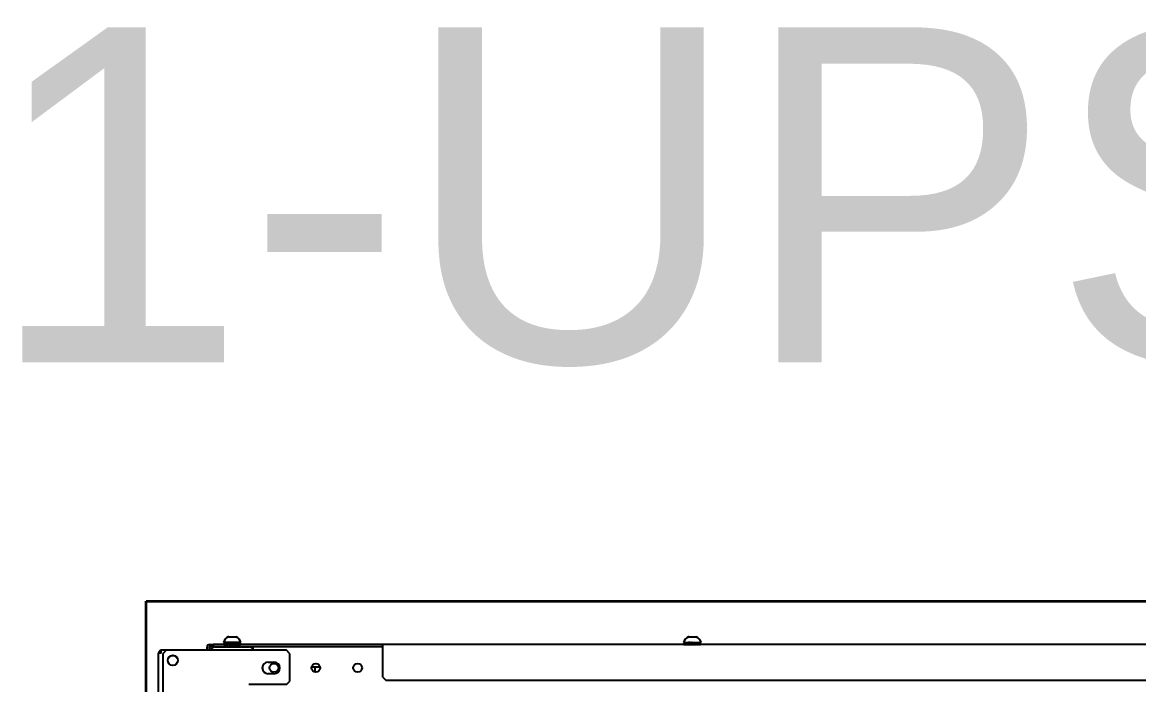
# Model space of a CAD drawing. Header units: millimetres. Extents: x -18178 to 96133, y -22425 to 61598.
# Drawn here: x 41479 to 42146, y 5357 to 5753 of the extents above; entities that cross this region are included whole.
import ezdxf

# ---------------------------------------------------------------- set-up
doc = ezdxf.new("R2010")
doc.units = ezdxf.units.MM
for name, color, linetype in [('10B46291P01', 7, 'Continuous'), ('10H46910P0610B', 7, 'Continuous'), ('10H46911P06B', 7, 'Continuous'), ('CH0800FE', 7, 'Continuous'), ('DO_NOT_PAINT_THI', 7, 'Continuous'), ('DR0303FE', 7, 'Continuous'), ('DR0304FE', 7, 'Continuous'), ('EAE-BB-A-OUT-002-KXA 2000A', 131, 'Continuous'), ('EAE-UPS PANEL-VERTV.', 7, 'Continuous'), ('MA1369FE', 7, 'Continuous'), ('MA1370FE', 7, 'Continuous'), ('MA1450FE', 7, 'Continuous'), ('MA1733FE', 7, 'Continuous'), ('RG0829FE', 7, 'Continuous'), ('RG1091FE', 7, 'Continuous')]:
    doc.layers.add(name, color=color, linetype=linetype)
doc.layers.add('E-ELEC-EQPM', color=7, linetype='Continuous', lineweight=35)
doc.styles.get("Standard").update_dxf_attribs({"font": 'arial.ttf'})

# ---------------------------------------------------------------- blocks, each defined once
blk = doc.blocks.new('A$Ccc32f15b')
at = {"layer": '10B46291P01', "color": 7, "linetype": 'Continuous'}
for p, q in [((0.415, 4.675), (0.415, 4.826)), ((0.415, 4.675), (0.573, 4.675)), ((0.415, 4.574), (0.415, 4.675))]:
    blk.add_line(p, q, dxfattribs=at)
at = {"layer": '10H46910P0610B', "color": 7, "linetype": 'Continuous'}
for p, q in [((-0.48, 16.05), (-0.48, 16.065)), ((-0.48, 16.049), (-0.48, 16.05)), ((-0.48, 15.951), (-0.48, 16.049)), ((-0.315, 15.688), (-0.315, 16.213)), ((-0.255, 16.1), (-0.255, 16.1)), ((-0.255, 16.069), (-0.255, 16.069)), ((-0.48, 15.949), (-0.48, 15.951)), ((-0.48, 15.851), (-0.48, 15.949)), ((-0.48, 15.85), (-0.48, 15.851)), ((-0.48, 15.85), (-0.48, 15.835)), ((-0.48, 15.835), (-0.48, 15.835)), ((-0.255, 15.831), (-0.255, 15.831)), ((-0.255, 15.8), (-0.255, 15.8)), ((-0.315, 2.463), (-0.315, 1.938)), ((-0.255, 2.35), (-0.255, 2.35)), ((-0.48, 2.315), (-0.48, 2.315)), ((-0.48, 2.3), (-0.48, 2.315)), ((-0.48, 2.299), (-0.48, 2.3)), ((-0.48, 2.201), (-0.48, 2.299)), ((-0.48, 2.199), (-0.48, 2.201)), ((-0.48, 2.101), (-0.48, 2.199)), ((-0.48, 2.1), (-0.48, 2.101)), ((-0.48, 2.1), (-0.48, 2.085)), ((-0.48, 2.085), (-0.48, 2.085)), ((-0.255, 2.319), (-0.255, 2.319)), ((-0.255, 2.081), (-0.255, 2.081)), ((-0.255, 2.05), (-0.255, 2.05))]:
    blk.add_line(p, q, dxfattribs=at)
for centre, start, end in [((-0.248, 15.972), 105.5227, 158.0669), ((-0.248, 15.928), 201.9331, 254.4773), ((-0.248, 2.222), 105.5227, 158.0669), ((-0.248, 2.178), 201.9331, 254.4773)]:
    blk.add_arc(centre, 0.25, start, end, dxfattribs=at)
at = {"layer": '10H46911P06B', "color": 7, "linetype": 'Continuous'}
for p, q in [((-0.291, 16.2), (-0.291, 16.2)), ((-0.291, 16.2), (-0.291, 16.2)), ((-0.291, 16.2), (-0.291, 16.2)), ((-0.291, 16.2), (-0.291, 16.2)), ((-0.291, 16.2), (-0.291, 16.2)), ((-0.291, 16.2), (-0.291, 16.199)), ((-0.256, 16.2), (-0.291, 16.2)), ((-0.291, 16.199), (-0.291, 16.199)), ((-0.291, 16.198), (-0.291, 16.199)), ((-0.291, 16.198), (-0.291, 16.198)), ((-0.291, 16.198), (-0.291, 16.198)), ((-0.291, 16.198), (-0.291, 16.198)), ((-0.291, 16.196), (-0.291, 16.198)), ((-0.291, 16.196), (-0.291, 16.196)), ((-0.291, 16.196), (-0.291, 16.195)), ((-0.291, 16.195), (-0.291, 16.195)), ((-0.291, 16.193), (-0.291, 16.195)), ((-0.291, 16.193), (-0.291, 16.193)), ((-0.291, 16.193), (-0.291, 16.191)), ((-0.291, 16.191), (-0.291, 16.191)), ((-0.291, 16.188), (-0.291, 16.191)), ((-0.291, 16.188), (-0.291, 16.188)), ((-0.291, 16.188), (-0.291, 16.187)), ((-0.291, 16.187), (-0.291, 16.187)), ((-0.291, 16.183), (-0.291, 16.187)), ((-0.291, 16.183), (-0.291, 16.183)), ((-0.291, 16.183), (-0.291, 16.181)), ((-0.291, 16.181), (-0.291, 16.181)), ((-0.291, 16.177), (-0.291, 16.181)), ((-0.291, 16.177), (-0.291, 16.177)), ((-0.291, 16.177), (-0.291, 16.175)), ((-0.291, 16.175), (-0.291, 16.175)), ((-0.291, 16.17), (-0.291, 16.175)), ((-0.291, 16.17), (-0.291, 16.17)), ((-0.291, 16.17), (-0.291, 16.168)), ((-0.291, 16.168), (-0.291, 16.168)), ((-0.291, 16.162), (-0.291, 16.168)), ((-0.291, 16.162), (-0.291, 16.162)), ((-0.291, 16.162), (-0.291, 16.159)), ((-0.291, 16.159), (-0.291, 16.159)), ((-0.291, 16.154), (-0.291, 16.159)), ((-0.291, 16.154), (-0.291, 16.154)), ((-0.291, 16.154), (-0.291, 16.151)), ((-0.291, 16.151), (-0.291, 16.151)), ((-0.291, 16.144), (-0.291, 16.151)), ((-0.291, 16.144), (-0.291, 16.144)), ((-0.291, 16.144), (-0.291, 16.141)), ((-0.291, 16.141), (-0.291, 16.141)), ((-0.291, 16.134), (-0.291, 16.141)), ((-0.291, 16.134), (-0.291, 16.134)), ((-0.291, 16.134), (-0.291, 16.13)), ((-0.291, 16.13), (-0.291, 16.13)), ((-0.291, 16.123), (-0.291, 16.13)), ((-0.291, 16.123), (-0.291, 16.123)), ((-0.291, 16.123), (-0.291, 16.119)), ((-0.291, 16.119), (-0.291, 16.119)), ((-0.291, 16.111), (-0.291, 16.119)), ((-0.291, 16.111), (-0.291, 16.111)), ((-0.291, 16.111), (-0.291, 16.107)), ((-0.291, 16.107), (-0.291, 16.107)), ((-0.291, 16.099), (-0.291, 16.107)), ((-0.291, 16.099), (-0.291, 16.099)), ((-0.291, 16.099), (-0.291, 16.095)), ((-0.291, 16.095), (-0.291, 16.095)), ((-0.291, 16.086), (-0.291, 16.095)), ((-0.291, 16.086), (-0.291, 16.086)), ((-0.291, 16.086), (-0.291, 16.081)), ((-0.291, 16.081), (-0.291, 16.081)), ((-0.291, 16.072), (-0.291, 16.081)), ((-0.291, 16.072), (-0.291, 16.072)), ((-0.291, 16.072), (-0.291, 16.068)), ((-0.291, 16.068), (-0.291, 16.068)), ((-0.291, 16.059), (-0.291, 16.068)), ((-0.291, 16.059), (-0.291, 16.059)), ((-0.291, 16.059), (-0.291, 16.054)), ((-0.291, 16.054), (-0.291, 16.054)), ((-0.291, 16.044), (-0.291, 16.054)), ((-0.291, 16.044), (-0.291, 16.044)), ((-0.291, 16.044), (-0.291, 16.039)), ((-0.291, 16.039), (-0.291, 16.039)), ((-0.291, 16.029), (-0.291, 16.039)), ((-0.291, 16.029), (-0.291, 16.029)), ((-0.291, 16.029), (-0.291, 16.024)), ((-0.291, 16.024), (-0.291, 16.024)), ((-0.291, 16.014), (-0.291, 16.024)), ((-0.291, 16.014), (-0.291, 16.014)), ((-0.291, 16.014), (-0.291, 16.009)), ((-0.255, 16.059), (-0.261, 16.042)), ((-0.255, 16.029), (-0.26, 16.017)), ((-0.255, 16.123), (-0.259, 16.109)), ((-0.255, 16.099), (-0.259, 16.084)), ((-0.255, 16.162), (-0.258, 16.152)), ((-0.255, 16.111), (-0.258, 16.1)), ((-0.255, 16.183), (-0.257, 16.176)), ((-0.255, 16.177), (-0.257, 16.169)), ((-0.255, 16.17), (-0.257, 16.161)), ((-0.256, 16.2), (-0.255, 16.2)), ((-0.256, 16.2), (-0.255, 16.2)), ((-0.256, 16.2), (-0.256, 16.2)), ((-0.256, 16.2), (-0.255, 16.2)), ((-0.256, 16.2), (-0.256, 16.199)), ((-0.256, 16.199), (-0.255, 16.199)), ((-0.256, 16.198), (-0.255, 16.198)), ((-0.256, 16.198), (-0.255, 16.198)), ((-0.256, 16.198), (-0.256, 16.198)), ((-0.256, 16.196), (-0.255, 16.196)), ((-0.256, 16.196), (-0.256, 16.195)), ((-0.256, 16.195), (-0.255, 16.195)), ((-0.256, 16.193), (-0.255, 16.193)), ((-0.256, 16.193), (-0.256, 16.191)), ((-0.256, 16.191), (-0.255, 16.191)), ((-0.256, 16.188), (-0.255, 16.188)), ((-0.256, 16.188), (-0.256, 16.187)), ((-0.256, 16.187), (-0.255, 16.187)), ((-0.256, 16.183), (-0.255, 16.183)), ((-0.256, 16.183), (-0.256, 16.181)), ((-0.256, 16.181), (-0.255, 16.181)), ((-0.256, 16.177), (-0.255, 16.177)), ((-0.256, 16.177), (-0.256, 16.175)), ((-0.256, 16.175), (-0.255, 16.175)), ((-0.256, 16.17), (-0.255, 16.17)), ((-0.256, 16.17), (-0.256, 16.168)), ((-0.256, 16.168), (-0.255, 16.168)), ((-0.256, 16.162), (-0.255, 16.162)), ((-0.256, 16.162), (-0.256, 16.159)), ((-0.256, 16.159), (-0.255, 16.159)), ((-0.256, 16.154), (-0.255, 16.154)), ((-0.256, 16.154), (-0.256, 16.151)), ((-0.256, 16.151), (-0.255, 16.151)), ((-0.256, 16.144), (-0.255, 16.144)), ((-0.256, 16.144), (-0.256, 16.141)), ((-0.256, 16.141), (-0.255, 16.141)), ((-0.256, 16.134), (-0.255, 16.134)), ((-0.256, 16.134), (-0.256, 16.13)), ((-0.256, 16.13), (-0.255, 16.13)), ((-0.256, 16.123), (-0.255, 16.123)), ((-0.256, 16.123), (-0.256, 16.119)), ((-0.256, 16.119), (-0.255, 16.119)), ((-0.256, 16.111), (-0.255, 16.111)), ((-0.256, 16.111), (-0.256, 16.107)), ((-0.256, 16.107), (-0.255, 16.107)), ((-0.256, 16.099), (-0.255, 16.099)), ((-0.256, 16.099), (-0.256, 16.095)), ((-0.256, 16.095), (-0.255, 16.095)), ((-0.256, 16.086), (-0.255, 16.086)), ((-0.256, 16.086), (-0.256, 16.081)), ((-0.256, 16.081), (-0.255, 16.081)), ((-0.256, 16.072), (-0.255, 16.072)), ((-0.256, 16.072), (-0.256, 16.068)), ((-0.256, 16.068), (-0.255, 16.068)), ((-0.256, 16.059), (-0.255, 16.059)), ((-0.256, 16.059), (-0.256, 16.054)), ((-0.256, 16.054), (-0.255, 16.054)), ((-0.256, 16.044), (-0.255, 16.044)), ((-0.256, 16.044), (-0.256, 16.039)), ((-0.256, 16.039), (-0.255, 16.039)), ((-0.256, 16.029), (-0.255, 16.029)), ((-0.256, 16.029), (-0.256, 16.024)), ((-0.256, 16.024), (-0.255, 16.024)), ((-0.256, 16.014), (-0.255, 16.014)), ((-0.256, 16.014), (-0.256, 16.009)), ((-0.255, 16.2), (-0.255, 16.2)), ((-0.255, 16.198), (-0.255, 16.199)), ((-0.255, 16.196), (-0.255, 16.198)), ((-0.255, 16.193), (-0.255, 16.195)), ((-0.255, 16.188), (-0.255, 16.191)), ((-0.255, 16.183), (-0.255, 16.187)), ((-0.255, 16.177), (-0.255, 16.181)), ((-0.255, 16.17), (-0.255, 16.175)), ((-0.255, 16.162), (-0.255, 16.168)), ((-0.255, 16.154), (-0.255, 16.159)), ((-0.255, 16.144), (-0.255, 16.151)), ((-0.255, 16.134), (-0.255, 16.141)), ((-0.255, 16.123), (-0.255, 16.13)), ((-0.255, 16.111), (-0.255, 16.119)), ((-0.255, 16.099), (-0.255, 16.107)), ((-0.255, 16.086), (-0.255, 16.095)), ((-0.255, 16.072), (-0.255, 16.081)), ((-0.255, 16.059), (-0.255, 16.068)), ((-0.255, 16.044), (-0.255, 16.054)), ((-0.255, 16.029), (-0.255, 16.039)), ((-0.255, 16.014), (-0.255, 16.024)), ((-0.315, 15.882), (-0.315, 15.877)), ((-0.291, 15.875), (-0.315, 15.873)), ((-0.315, 15.873), (-0.315, 15.868)), ((-0.315, 15.864), (-0.315, 15.859)), ((-0.291, 15.855), (-0.315, 15.859)), ((-0.315, 15.856), (-0.315, 15.851)), ((-0.291, 15.841), (-0.315, 15.851)), ((-0.291, 15.827), (-0.315, 15.844)), ((-0.291, 15.814), (-0.315, 15.836)), ((-0.291, 15.723), (-0.299, 15.747)), ((-0.291, 15.716), (-0.294, 15.726)), ((-0.291, 16.009), (-0.291, 16.009)), ((-0.291, 15.999), (-0.291, 16.009)), ((-0.291, 15.999), (-0.291, 15.999)), ((-0.291, 15.999), (-0.291, 15.994)), ((-0.291, 15.994), (-0.291, 15.994)), ((-0.291, 15.984), (-0.291, 15.994)), ((-0.291, 15.984), (-0.291, 15.984)), ((-0.291, 15.984), (-0.291, 15.978)), ((-0.291, 15.978), (-0.291, 15.978)), ((-0.291, 15.968), (-0.291, 15.978)), ((-0.291, 15.968), (-0.291, 15.968)), ((-0.291, 15.968), (-0.291, 15.963)), ((-0.291, 15.963), (-0.291, 15.963)), ((-0.291, 15.952), (-0.291, 15.963)), ((-0.291, 15.952), (-0.291, 15.952)), ((-0.291, 15.952), (-0.291, 15.947)), ((-0.291, 15.947), (-0.291, 15.947)), ((-0.291, 15.937), (-0.291, 15.947)), ((-0.291, 15.937), (-0.291, 15.937)), ((-0.291, 15.937), (-0.291, 15.931)), ((-0.291, 15.931), (-0.291, 15.931)), ((-0.291, 15.921), (-0.291, 15.931)), ((-0.291, 15.921), (-0.291, 15.921)), ((-0.291, 15.921), (-0.291, 15.916)), ((-0.291, 15.916), (-0.291, 15.916)), ((-0.291, 15.905), (-0.291, 15.916)), ((-0.291, 15.905), (-0.291, 15.905)), ((-0.291, 15.905), (-0.291, 15.9)), ((-0.291, 15.9), (-0.291, 15.9)), ((-0.291, 15.89), (-0.291, 15.9)), ((-0.291, 15.89), (-0.291, 15.89)), ((-0.291, 15.89), (-0.291, 15.885)), ((-0.291, 15.885), (-0.291, 15.885)), ((-0.291, 15.875), (-0.291, 15.885)), ((-0.291, 15.875), (-0.291, 15.875)), ((-0.291, 15.875), (-0.291, 15.87)), ((-0.291, 15.87), (-0.291, 15.87)), ((-0.291, 15.86), (-0.291, 15.87)), ((-0.291, 15.86), (-0.291, 15.86)), ((-0.291, 15.86), (-0.291, 15.855)), ((-0.291, 15.855), (-0.291, 15.855)), ((-0.291, 15.846), (-0.291, 15.855)), ((-0.291, 15.846), (-0.291, 15.846)), ((-0.291, 15.846), (-0.291, 15.841)), ((-0.291, 15.841), (-0.291, 15.841)), ((-0.291, 15.832), (-0.291, 15.841)), ((-0.291, 15.832), (-0.291, 15.832)), ((-0.291, 15.832), (-0.291, 15.827)), ((-0.291, 15.827), (-0.291, 15.827)), ((-0.291, 15.818), (-0.291, 15.827)), ((-0.291, 15.818), (-0.291, 15.818)), ((-0.291, 15.818), (-0.291, 15.814)), ((-0.291, 15.814), (-0.291, 15.814)), ((-0.291, 15.805), (-0.291, 15.814)), ((-0.291, 15.805), (-0.291, 15.805)), ((-0.291, 15.805), (-0.291, 15.801)), ((-0.291, 15.801), (-0.291, 15.801)), ((-0.291, 15.792), (-0.291, 15.801)), ((-0.291, 15.792), (-0.291, 15.792)), ((-0.291, 15.792), (-0.291, 15.788)), ((-0.291, 15.788), (-0.291, 15.788)), ((-0.291, 15.781), (-0.291, 15.788)), ((-0.291, 15.781), (-0.291, 15.781)), ((-0.291, 15.781), (-0.291, 15.777)), ((-0.291, 15.777), (-0.291, 15.777)), ((-0.291, 15.769), (-0.291, 15.777)), ((-0.291, 15.769), (-0.291, 15.769)), ((-0.291, 15.769), (-0.291, 15.766)), ((-0.291, 15.766), (-0.291, 15.766)), ((-0.291, 15.759), (-0.291, 15.766)), ((-0.291, 15.759), (-0.291, 15.759)), ((-0.291, 15.759), (-0.291, 15.756)), ((-0.291, 15.756), (-0.291, 15.756)), ((-0.291, 15.749), (-0.291, 15.756)), ((-0.291, 15.749), (-0.291, 15.749)), ((-0.291, 15.749), (-0.291, 15.746)), ((-0.291, 15.746), (-0.291, 15.746)), ((-0.291, 15.74), (-0.291, 15.746)), ((-0.291, 15.74), (-0.291, 15.74)), ((-0.291, 15.74), (-0.291, 15.737)), ((-0.291, 15.737), (-0.291, 15.737)), ((-0.291, 15.732), (-0.291, 15.737)), ((-0.291, 15.732), (-0.291, 15.732)), ((-0.291, 15.732), (-0.291, 15.73)), ((-0.291, 15.73), (-0.291, 15.73)), ((-0.291, 15.725), (-0.291, 15.73)), ((-0.291, 15.725), (-0.291, 15.725)), ((-0.291, 15.725), (-0.291, 15.723)), ((-0.291, 15.723), (-0.291, 15.723)), ((-0.291, 15.718), (-0.291, 15.723)), ((-0.291, 15.718), (-0.291, 15.718)), ((-0.291, 15.718), (-0.291, 15.716)), ((-0.291, 15.716), (-0.291, 15.716)), ((-0.291, 15.713), (-0.291, 15.716)), ((-0.291, 15.711), (-0.291, 15.713)), ((-0.291, 15.713), (-0.291, 15.713)), ((-0.291, 15.713), (-0.291, 15.711)), ((-0.291, 15.711), (-0.291, 15.711)), ((-0.291, 15.708), (-0.291, 15.711)), ((-0.291, 15.707), (-0.291, 15.708)), ((-0.291, 15.708), (-0.291, 15.708)), ((-0.291, 15.708), (-0.291, 15.707)), ((-0.291, 15.705), (-0.291, 15.707)), ((-0.291, 15.707), (-0.291, 15.707)), ((-0.291, 15.705), (-0.291, 15.705)), ((-0.291, 15.705), (-0.291, 15.704)), ((-0.291, 15.704), (-0.291, 15.705)), ((-0.291, 15.704), (-0.291, 15.704)), ((-0.291, 15.702), (-0.291, 15.704)), ((-0.291, 15.702), (-0.291, 15.702)), ((-0.291, 15.702), (-0.291, 15.702)), ((-0.291, 15.702), (-0.291, 15.702)), ((-0.291, 15.702), (-0.291, 15.702)), ((-0.291, 15.701), (-0.291, 15.702)), ((-0.291, 15.7), (-0.291, 15.701)), ((-0.291, 15.701), (-0.291, 15.701)), ((-0.291, 15.701), (-0.291, 15.7)), ((-0.291, 15.7), (-0.291, 15.7)), ((-0.291, 15.7), (-0.291, 15.7)), ((-0.291, 15.7), (-0.291, 15.7)), ((-0.291, 15.7), (-0.256, 15.7)), ((-0.255, 15.756), (-0.258, 15.763)), ((-0.255, 15.746), (-0.258, 15.754)), ((-0.255, 15.737), (-0.258, 15.746)), ((-0.255, 15.73), (-0.258, 15.739)), ((-0.256, 16.009), (-0.255, 16.009)), ((-0.256, 15.999), (-0.255, 15.999)), ((-0.256, 15.999), (-0.256, 15.994)), ((-0.256, 15.994), (-0.255, 15.994)), ((-0.256, 15.984), (-0.255, 15.984)), ((-0.256, 15.984), (-0.256, 15.978)), ((-0.256, 15.978), (-0.255, 15.978)), ((-0.256, 15.968), (-0.255, 15.968)), ((-0.256, 15.968), (-0.256, 15.963)), ((-0.256, 15.963), (-0.255, 15.963)), ((-0.256, 15.952), (-0.255, 15.952)), ((-0.256, 15.952), (-0.256, 15.947)), ((-0.256, 15.947), (-0.255, 15.947)), ((-0.256, 15.937), (-0.255, 15.937)), ((-0.256, 15.937), (-0.256, 15.931)), ((-0.256, 15.931), (-0.255, 15.931)), ((-0.256, 15.921), (-0.255, 15.921)), ((-0.256, 15.921), (-0.256, 15.916)), ((-0.256, 15.916), (-0.255, 15.916)), ((-0.256, 15.905), (-0.255, 15.905)), ((-0.256, 15.905), (-0.256, 15.9)), ((-0.256, 15.9), (-0.255, 15.9)), ((-0.256, 15.89), (-0.255, 15.89)), ((-0.256, 15.89), (-0.256, 15.885)), ((-0.256, 15.885), (-0.255, 15.885)), ((-0.256, 15.875), (-0.255, 15.875)), ((-0.256, 15.875), (-0.256, 15.87)), ((-0.256, 15.87), (-0.255, 15.87)), ((-0.256, 15.86), (-0.255, 15.86)), ((-0.256, 15.86), (-0.256, 15.855)), ((-0.256, 15.855), (-0.255, 15.855)), ((-0.256, 15.846), (-0.255, 15.846)), ((-0.256, 15.846), (-0.256, 15.841)), ((-0.256, 15.841), (-0.255, 15.841)), ((-0.256, 15.832), (-0.255, 15.832)), ((-0.256, 15.832), (-0.256, 15.827)), ((-0.256, 15.827), (-0.255, 15.827)), ((-0.256, 15.818), (-0.255, 15.818)), ((-0.256, 15.818), (-0.256, 15.814)), ((-0.256, 15.814), (-0.255, 15.814)), ((-0.256, 15.805), (-0.255, 15.805)), ((-0.256, 15.805), (-0.256, 15.801)), ((-0.256, 15.801), (-0.255, 15.801)), ((-0.256, 15.792), (-0.255, 15.792)), ((-0.256, 15.792), (-0.256, 15.788)), ((-0.256, 15.788), (-0.255, 15.788)), ((-0.256, 15.781), (-0.255, 15.781)), ((-0.256, 15.781), (-0.256, 15.777)), ((-0.256, 15.777), (-0.255, 15.777)), ((-0.256, 15.769), (-0.255, 15.769)), ((-0.256, 15.769), (-0.256, 15.766)), ((-0.256, 15.766), (-0.255, 15.766)), ((-0.256, 15.759), (-0.255, 15.759)), ((-0.256, 15.759), (-0.256, 15.756)), ((-0.256, 15.756), (-0.255, 15.756)), ((-0.256, 15.749), (-0.255, 15.749)), ((-0.256, 15.749), (-0.256, 15.746)), ((-0.256, 15.746), (-0.255, 15.746)), ((-0.256, 15.74), (-0.255, 15.74)), ((-0.256, 15.74), (-0.256, 15.737)), ((-0.256, 15.737), (-0.255, 15.737)), ((-0.256, 15.732), (-0.255, 15.732)), ((-0.256, 15.732), (-0.256, 15.73)), ((-0.256, 15.73), (-0.255, 15.73)), ((-0.256, 15.725), (-0.255, 15.725)), ((-0.256, 15.725), (-0.256, 15.723)), ((-0.256, 15.723), (-0.255, 15.723)), ((-0.256, 15.718), (-0.255, 15.718)), ((-0.256, 15.718), (-0.256, 15.716)), ((-0.256, 15.716), (-0.255, 15.716)), ((-0.256, 15.713), (-0.255, 15.713)), ((-0.256, 15.713), (-0.256, 15.711)), ((-0.256, 15.711), (-0.255, 15.711)), ((-0.256, 15.708), (-0.255, 15.708)), ((-0.256, 15.708), (-0.256, 15.707)), ((-0.256, 15.707), (-0.255, 15.707)), ((-0.256, 15.705), (-0.255, 15.705)), ((-0.256, 15.705), (-0.256, 15.704)), ((-0.256, 15.704), (-0.255, 15.704)), ((-0.256, 15.702), (-0.255, 15.702)), ((-0.256, 15.702), (-0.255, 15.702)), ((-0.256, 15.702), (-0.256, 15.702)), ((-0.256, 15.701), (-0.255, 15.701)), ((-0.256, 15.701), (-0.256, 15.7)), ((-0.256, 15.7), (-0.255, 15.7)), ((-0.256, 15.7), (-0.255, 15.7)), ((-0.256, 15.7), (-0.256, 15.7)), ((-0.255, 15.999), (-0.255, 16.009)), ((-0.255, 15.984), (-0.255, 15.994)), ((-0.255, 15.968), (-0.255, 15.978)), ((-0.255, 15.952), (-0.255, 15.963)), ((-0.255, 15.937), (-0.255, 15.947)), ((-0.255, 15.921), (-0.255, 15.931)), ((-0.255, 15.905), (-0.255, 15.916)), ((-0.255, 15.89), (-0.255, 15.9)), ((-0.255, 15.875), (-0.255, 15.885)), ((-0.255, 15.86), (-0.255, 15.87)), ((-0.255, 15.846), (-0.255, 15.855)), ((-0.255, 15.832), (-0.255, 15.841)), ((-0.255, 15.818), (-0.255, 15.827)), ((-0.255, 15.805), (-0.255, 15.814)), ((-0.255, 15.792), (-0.255, 15.801)), ((-0.255, 15.781), (-0.255, 15.788)), ((-0.255, 15.769), (-0.255, 15.777)), ((-0.255, 15.759), (-0.255, 15.766)), ((-0.255, 15.749), (-0.255, 15.756)), ((-0.255, 15.74), (-0.255, 15.746)), ((-0.255, 15.732), (-0.255, 15.737)), ((-0.255, 15.725), (-0.255, 15.73)), ((-0.255, 15.718), (-0.255, 15.723)), ((-0.255, 15.713), (-0.255, 15.716)), ((-0.255, 15.708), (-0.255, 15.711)), ((-0.255, 15.705), (-0.255, 15.707)), ((-0.255, 15.702), (-0.255, 15.704)), ((-0.255, 15.701), (-0.255, 15.702)), ((-0.255, 15.7), (-0.255, 15.7)), ((-0.291, 2.45), (-0.291, 2.45)), ((-0.291, 2.45), (-0.291, 2.45)), ((-0.291, 2.45), (-0.291, 2.45)), ((-0.291, 2.45), (-0.291, 2.45)), ((-0.291, 2.45), (-0.291, 2.45)), ((-0.291, 2.45), (-0.291, 2.449)), ((-0.256, 2.45), (-0.291, 2.45)), ((-0.291, 2.449), (-0.291, 2.449)), ((-0.291, 2.448), (-0.291, 2.449)), ((-0.291, 2.448), (-0.291, 2.448)), ((-0.291, 2.448), (-0.291, 2.448)), ((-0.291, 2.448), (-0.291, 2.448)), ((-0.291, 2.446), (-0.291, 2.448)), ((-0.291, 2.446), (-0.291, 2.446)), ((-0.291, 2.446), (-0.291, 2.445)), ((-0.291, 2.445), (-0.291, 2.445)), ((-0.291, 2.443), (-0.291, 2.445)), ((-0.291, 2.443), (-0.291, 2.443)), ((-0.291, 2.443), (-0.291, 2.441)), ((-0.291, 2.441), (-0.291, 2.441)), ((-0.291, 2.438), (-0.291, 2.441)), ((-0.291, 2.438), (-0.291, 2.438)), ((-0.291, 2.438), (-0.291, 2.437)), ((-0.291, 2.437), (-0.291, 2.437)), ((-0.291, 2.433), (-0.291, 2.437)), ((-0.291, 2.433), (-0.291, 2.433)), ((-0.291, 2.433), (-0.291, 2.431)), ((-0.291, 2.431), (-0.291, 2.431)), ((-0.291, 2.427), (-0.291, 2.431)), ((-0.291, 2.427), (-0.291, 2.427)), ((-0.291, 2.427), (-0.291, 2.425)), ((-0.291, 2.425), (-0.291, 2.425)), ((-0.291, 2.42), (-0.291, 2.425)), ((-0.291, 2.42), (-0.291, 2.42)), ((-0.291, 2.42), (-0.291, 2.418)), ((-0.291, 2.418), (-0.291, 2.418)), ((-0.291, 2.412), (-0.291, 2.418)), ((-0.291, 2.412), (-0.291, 2.412)), ((-0.291, 2.412), (-0.291, 2.409)), ((-0.291, 2.409), (-0.291, 2.409)), ((-0.291, 2.404), (-0.291, 2.409)), ((-0.291, 2.404), (-0.291, 2.404)), ((-0.291, 2.404), (-0.291, 2.401)), ((-0.291, 2.401), (-0.291, 2.401)), ((-0.291, 2.394), (-0.291, 2.401)), ((-0.291, 2.394), (-0.291, 2.394)), ((-0.291, 2.394), (-0.291, 2.391)), ((-0.291, 2.391), (-0.291, 2.391)), ((-0.291, 2.384), (-0.291, 2.391)), ((-0.291, 2.384), (-0.291, 2.384)), ((-0.291, 2.384), (-0.291, 2.38)), ((-0.291, 2.38), (-0.291, 2.38)), ((-0.291, 2.373), (-0.291, 2.38)), ((-0.291, 2.373), (-0.291, 2.373)), ((-0.291, 2.373), (-0.291, 2.369)), ((-0.291, 2.369), (-0.291, 2.369)), ((-0.291, 2.361), (-0.291, 2.369)), ((-0.291, 2.361), (-0.291, 2.361)), ((-0.291, 2.361), (-0.291, 2.357)), ((-0.291, 2.357), (-0.291, 2.357)), ((-0.291, 2.349), (-0.291, 2.357)), ((-0.291, 2.349), (-0.291, 2.349)), ((-0.291, 2.349), (-0.291, 2.345)), ((-0.291, 2.345), (-0.291, 2.345)), ((-0.291, 2.336), (-0.291, 2.345)), ((-0.291, 2.336), (-0.291, 2.336)), ((-0.291, 2.336), (-0.291, 2.331)), ((-0.255, 2.336), (-0.26, 2.321)), ((-0.255, 2.349), (-0.259, 2.334)), ((-0.255, 2.412), (-0.258, 2.402)), ((-0.255, 2.361), (-0.258, 2.35)), ((-0.255, 2.433), (-0.257, 2.426)), ((-0.255, 2.427), (-0.257, 2.419)), ((-0.256, 2.45), (-0.255, 2.45)), ((-0.256, 2.45), (-0.255, 2.45)), ((-0.256, 2.45), (-0.256, 2.45)), ((-0.256, 2.45), (-0.255, 2.45)), ((-0.256, 2.45), (-0.256, 2.449)), ((-0.256, 2.449), (-0.255, 2.449)), ((-0.256, 2.448), (-0.255, 2.448)), ((-0.256, 2.448), (-0.255, 2.448)), ((-0.256, 2.448), (-0.256, 2.448)), ((-0.256, 2.446), (-0.255, 2.446)), ((-0.256, 2.446), (-0.256, 2.445)), ((-0.256, 2.445), (-0.255, 2.445)), ((-0.256, 2.443), (-0.255, 2.443)), ((-0.256, 2.443), (-0.256, 2.441)), ((-0.256, 2.441), (-0.255, 2.441)), ((-0.256, 2.438), (-0.255, 2.438)), ((-0.256, 2.438), (-0.256, 2.437)), ((-0.256, 2.437), (-0.255, 2.437)), ((-0.256, 2.433), (-0.255, 2.433)), ((-0.256, 2.433), (-0.256, 2.431)), ((-0.256, 2.431), (-0.255, 2.431)), ((-0.256, 2.427), (-0.255, 2.427)), ((-0.256, 2.427), (-0.256, 2.425)), ((-0.256, 2.425), (-0.255, 2.425)), ((-0.256, 2.42), (-0.255, 2.42)), ((-0.256, 2.42), (-0.256, 2.418)), ((-0.256, 2.418), (-0.255, 2.418)), ((-0.256, 2.412), (-0.255, 2.412)), ((-0.256, 2.412), (-0.256, 2.409)), ((-0.256, 2.409), (-0.255, 2.409)), ((-0.256, 2.404), (-0.255, 2.404)), ((-0.256, 2.404), (-0.256, 2.401)), ((-0.256, 2.401), (-0.255, 2.401)), ((-0.256, 2.394), (-0.255, 2.394)), ((-0.256, 2.394), (-0.256, 2.391)), ((-0.256, 2.391), (-0.255, 2.391)), ((-0.256, 2.384), (-0.255, 2.384)), ((-0.256, 2.384), (-0.256, 2.38)), ((-0.256, 2.38), (-0.255, 2.38)), ((-0.256, 2.373), (-0.255, 2.373)), ((-0.256, 2.373), (-0.256, 2.369)), ((-0.256, 2.369), (-0.255, 2.369)), ((-0.256, 2.361), (-0.255, 2.361)), ((-0.256, 2.361), (-0.256, 2.357)), ((-0.256, 2.357), (-0.255, 2.357)), ((-0.256, 2.349), (-0.255, 2.349)), ((-0.256, 2.349), (-0.256, 2.345)), ((-0.256, 2.345), (-0.255, 2.345)), ((-0.256, 2.336), (-0.255, 2.336)), ((-0.256, 2.336), (-0.256, 2.331)), ((-0.255, 2.45), (-0.255, 2.45)), ((-0.255, 2.448), (-0.255, 2.449)), ((-0.255, 2.446), (-0.255, 2.448)), ((-0.255, 2.443), (-0.255, 2.445)), ((-0.255, 2.438), (-0.255, 2.441)), ((-0.255, 2.433), (-0.255, 2.437)), ((-0.255, 2.427), (-0.255, 2.431)), ((-0.255, 2.42), (-0.255, 2.425)), ((-0.255, 2.412), (-0.255, 2.418)), ((-0.255, 2.404), (-0.255, 2.409)), ((-0.255, 2.394), (-0.255, 2.401)), ((-0.255, 2.384), (-0.255, 2.391)), ((-0.255, 2.373), (-0.255, 2.38)), ((-0.255, 2.361), (-0.255, 2.369)), ((-0.255, 2.349), (-0.255, 2.357)), ((-0.255, 2.336), (-0.255, 2.345)), ((-0.315, 2.132), (-0.315, 2.127)), ((-0.291, 2.125), (-0.315, 2.123)), ((-0.315, 2.123), (-0.315, 2.118)), ((-0.315, 2.114), (-0.315, 2.109)), ((-0.291, 2.105), (-0.315, 2.109)), ((-0.315, 2.106), (-0.315, 2.101)), ((-0.291, 2.091), (-0.315, 2.101)), ((-0.291, 2.077), (-0.315, 2.094)), ((-0.291, 2.064), (-0.315, 2.086)), ((-0.291, 2.331), (-0.291, 2.331)), ((-0.291, 2.322), (-0.291, 2.331)), ((-0.291, 2.322), (-0.291, 2.322)), ((-0.291, 2.322), (-0.291, 2.318)), ((-0.291, 2.318), (-0.291, 2.318)), ((-0.291, 2.309), (-0.291, 2.318)), ((-0.291, 2.309), (-0.291, 2.309)), ((-0.291, 2.309), (-0.291, 2.304)), ((-0.291, 2.304), (-0.291, 2.304)), ((-0.291, 2.294), (-0.291, 2.304)), ((-0.291, 2.294), (-0.291, 2.294)), ((-0.291, 2.294), (-0.291, 2.289)), ((-0.291, 2.289), (-0.291, 2.289)), ((-0.291, 2.279), (-0.291, 2.289)), ((-0.291, 2.279), (-0.291, 2.279)), ((-0.291, 2.279), (-0.291, 2.274)), ((-0.291, 2.274), (-0.291, 2.274)), ((-0.291, 2.264), (-0.291, 2.274)), ((-0.291, 2.264), (-0.291, 2.264)), ((-0.291, 2.264), (-0.291, 2.259)), ((-0.291, 2.259), (-0.291, 2.259)), ((-0.291, 2.249), (-0.291, 2.259)), ((-0.291, 2.249), (-0.291, 2.249)), ((-0.291, 2.249), (-0.291, 2.244)), ((-0.291, 2.244), (-0.291, 2.244)), ((-0.291, 2.234), (-0.291, 2.244)), ((-0.291, 2.234), (-0.291, 2.234)), ((-0.291, 2.234), (-0.291, 2.228)), ((-0.291, 2.228), (-0.291, 2.228)), ((-0.291, 2.218), (-0.291, 2.228)), ((-0.291, 2.218), (-0.291, 2.218)), ((-0.291, 2.218), (-0.291, 2.213)), ((-0.291, 2.213), (-0.291, 2.213)), ((-0.291, 2.202), (-0.291, 2.213)), ((-0.291, 2.202), (-0.291, 2.202)), ((-0.291, 2.202), (-0.291, 2.197)), ((-0.291, 2.197), (-0.291, 2.197)), ((-0.291, 2.187), (-0.291, 2.197)), ((-0.291, 2.187), (-0.291, 2.187)), ((-0.291, 2.187), (-0.291, 2.181)), ((-0.291, 2.181), (-0.291, 2.181)), ((-0.291, 2.171), (-0.291, 2.181)), ((-0.291, 2.171), (-0.291, 2.171)), ((-0.291, 2.171), (-0.291, 2.166)), ((-0.291, 2.166), (-0.291, 2.166)), ((-0.291, 2.155), (-0.291, 2.166)), ((-0.291, 2.155), (-0.291, 2.155)), ((-0.291, 2.155), (-0.291, 2.15)), ((-0.291, 2.15), (-0.291, 2.15)), ((-0.291, 2.14), (-0.291, 2.15)), ((-0.291, 2.14), (-0.291, 2.14)), ((-0.291, 2.14), (-0.291, 2.135)), ((-0.291, 2.135), (-0.291, 2.135)), ((-0.291, 2.125), (-0.291, 2.135)), ((-0.291, 2.125), (-0.291, 2.125)), ((-0.291, 2.125), (-0.291, 2.12)), ((-0.291, 2.12), (-0.291, 2.12)), ((-0.291, 2.11), (-0.291, 2.12)), ((-0.291, 2.11), (-0.291, 2.11)), ((-0.291, 2.11), (-0.291, 2.105)), ((-0.291, 2.105), (-0.291, 2.105)), ((-0.291, 2.096), (-0.291, 2.105)), ((-0.291, 2.096), (-0.291, 2.096)), ((-0.291, 2.096), (-0.291, 2.091)), ((-0.291, 2.091), (-0.291, 2.091)), ((-0.291, 2.082), (-0.291, 2.091)), ((-0.291, 2.082), (-0.291, 2.082)), ((-0.291, 2.082), (-0.291, 2.077)), ((-0.291, 2.077), (-0.291, 2.077)), ((-0.291, 2.068), (-0.291, 2.077)), ((-0.291, 2.068), (-0.291, 2.068)), ((-0.291, 2.068), (-0.291, 2.064)), ((-0.291, 2.064), (-0.291, 2.064)), ((-0.291, 2.055), (-0.291, 2.064)), ((-0.291, 2.055), (-0.291, 2.055)), ((-0.291, 2.055), (-0.291, 2.051)), ((-0.291, 2.051), (-0.291, 2.051)), ((-0.291, 2.042), (-0.291, 2.051)), ((-0.291, 2.042), (-0.291, 2.042)), ((-0.291, 2.042), (-0.291, 2.038)), ((-0.291, 2.038), (-0.291, 2.038)), ((-0.291, 2.031), (-0.291, 2.038)), ((-0.291, 2.031), (-0.291, 2.031)), ((-0.291, 2.031), (-0.291, 2.027)), ((-0.291, 2.027), (-0.291, 2.027)), ((-0.291, 2.019), (-0.291, 2.027)), ((-0.291, 2.019), (-0.291, 2.019)), ((-0.291, 2.019), (-0.291, 2.016)), ((-0.291, 2.016), (-0.291, 2.016)), ((-0.291, 2.009), (-0.291, 2.016)), ((-0.291, 2.009), (-0.291, 2.009)), ((-0.291, 2.009), (-0.291, 2.006)), ((-0.291, 2.006), (-0.291, 2.006)), ((-0.291, 1.999), (-0.291, 2.006)), ((-0.255, 2.294), (-0.26, 2.28)), ((-0.255, 2.279), (-0.26, 2.267)), ((-0.255, 2.006), (-0.258, 2.013)), ((-0.255, 1.996), (-0.258, 2.004)), ((-0.256, 2.331), (-0.255, 2.331)), ((-0.256, 2.322), (-0.255, 2.322)), ((-0.256, 2.322), (-0.256, 2.318)), ((-0.256, 2.318), (-0.255, 2.318)), ((-0.256, 2.309), (-0.255, 2.309)), ((-0.256, 2.309), (-0.256, 2.304)), ((-0.256, 2.304), (-0.255, 2.304)), ((-0.256, 2.294), (-0.255, 2.294)), ((-0.256, 2.294), (-0.256, 2.289)), ((-0.256, 2.289), (-0.255, 2.289)), ((-0.256, 2.279), (-0.255, 2.279)), ((-0.256, 2.279), (-0.256, 2.274)), ((-0.256, 2.274), (-0.255, 2.274)), ((-0.256, 2.264), (-0.255, 2.264)), ((-0.256, 2.264), (-0.256, 2.259)), ((-0.256, 2.259), (-0.255, 2.259)), ((-0.256, 2.249), (-0.255, 2.249)), ((-0.256, 2.249), (-0.256, 2.244)), ((-0.256, 2.244), (-0.255, 2.244)), ((-0.256, 2.234), (-0.255, 2.234)), ((-0.256, 2.234), (-0.256, 2.228)), ((-0.256, 2.228), (-0.255, 2.228)), ((-0.256, 2.218), (-0.255, 2.218)), ((-0.256, 2.218), (-0.256, 2.213)), ((-0.256, 2.213), (-0.255, 2.213)), ((-0.256, 2.202), (-0.255, 2.202)), ((-0.256, 2.202), (-0.256, 2.197)), ((-0.256, 2.197), (-0.255, 2.197)), ((-0.256, 2.187), (-0.255, 2.187)), ((-0.256, 2.187), (-0.256, 2.181)), ((-0.256, 2.181), (-0.255, 2.181)), ((-0.256, 2.171), (-0.255, 2.171)), ((-0.256, 2.171), (-0.256, 2.166)), ((-0.256, 2.166), (-0.255, 2.166)), ((-0.256, 2.155), (-0.255, 2.155)), ((-0.256, 2.155), (-0.256, 2.15)), ((-0.256, 2.15), (-0.255, 2.15)), ((-0.256, 2.14), (-0.255, 2.14)), ((-0.256, 2.14), (-0.256, 2.135)), ((-0.256, 2.135), (-0.255, 2.135)), ((-0.256, 2.125), (-0.255, 2.125)), ((-0.256, 2.125), (-0.256, 2.12)), ((-0.256, 2.12), (-0.255, 2.12)), ((-0.256, 2.11), (-0.255, 2.11)), ((-0.256, 2.11), (-0.256, 2.105)), ((-0.256, 2.105), (-0.255, 2.105)), ((-0.256, 2.096), (-0.255, 2.096)), ((-0.256, 2.096), (-0.256, 2.091)), ((-0.256, 2.091), (-0.255, 2.091)), ((-0.256, 2.082), (-0.255, 2.082)), ((-0.256, 2.082), (-0.256, 2.077)), ((-0.256, 2.077), (-0.255, 2.077)), ((-0.256, 2.068), (-0.255, 2.068)), ((-0.256, 2.068), (-0.256, 2.064)), ((-0.256, 2.064), (-0.255, 2.064)), ((-0.256, 2.055), (-0.255, 2.055)), ((-0.256, 2.055), (-0.256, 2.051)), ((-0.256, 2.051), (-0.255, 2.051)), ((-0.256, 2.042), (-0.255, 2.042)), ((-0.256, 2.042), (-0.256, 2.038)), ((-0.256, 2.038), (-0.255, 2.038)), ((-0.256, 2.031), (-0.255, 2.031)), ((-0.256, 2.031), (-0.256, 2.027)), ((-0.256, 2.027), (-0.255, 2.027)), ((-0.256, 2.019), (-0.255, 2.019)), ((-0.256, 2.019), (-0.256, 2.016)), ((-0.256, 2.016), (-0.255, 2.016)), ((-0.256, 2.009), (-0.255, 2.009)), ((-0.256, 2.009), (-0.256, 2.006)), ((-0.256, 2.006), (-0.255, 2.006)), ((-0.255, 2.322), (-0.255, 2.331)), ((-0.255, 2.309), (-0.255, 2.318)), ((-0.255, 2.294), (-0.255, 2.304)), ((-0.255, 2.279), (-0.255, 2.289)), ((-0.255, 2.264), (-0.255, 2.274)), ((-0.255, 2.249), (-0.255, 2.259)), ((-0.255, 2.234), (-0.255, 2.244)), ((-0.255, 2.218), (-0.255, 2.228)), ((-0.255, 2.202), (-0.255, 2.213)), ((-0.255, 2.187), (-0.255, 2.197)), ((-0.255, 2.171), (-0.255, 2.181)), ((-0.255, 2.155), (-0.255, 2.166)), ((-0.255, 2.14), (-0.255, 2.15)), ((-0.255, 2.125), (-0.255, 2.135)), ((-0.255, 2.11), (-0.255, 2.12)), ((-0.255, 2.096), (-0.255, 2.105)), ((-0.255, 2.082), (-0.255, 2.091)), ((-0.255, 2.068), (-0.255, 2.077)), ((-0.255, 2.055), (-0.255, 2.064)), ((-0.255, 2.042), (-0.255, 2.051)), ((-0.255, 2.031), (-0.255, 2.038)), ((-0.255, 2.019), (-0.255, 2.027)), ((-0.255, 2.009), (-0.255, 2.016)), ((-0.255, 1.999), (-0.255, 2.006)), ((-0.291, 1.973), (-0.299, 1.997)), ((-0.291, 1.966), (-0.294, 1.976)), ((-0.291, 1.999), (-0.291, 1.999)), ((-0.291, 1.999), (-0.291, 1.996)), ((-0.291, 1.996), (-0.291, 1.996)), ((-0.291, 1.99), (-0.291, 1.996)), ((-0.291, 1.99), (-0.291, 1.99)), ((-0.291, 1.99), (-0.291, 1.987)), ((-0.291, 1.987), (-0.291, 1.987)), ((-0.291, 1.982), (-0.291, 1.987)), ((-0.291, 1.982), (-0.291, 1.982)), ((-0.291, 1.982), (-0.291, 1.98)), ((-0.291, 1.98), (-0.291, 1.98)), ((-0.291, 1.975), (-0.291, 1.98)), ((-0.291, 1.975), (-0.291, 1.975)), ((-0.291, 1.975), (-0.291, 1.973)), ((-0.291, 1.973), (-0.291, 1.973)), ((-0.291, 1.968), (-0.291, 1.973)), ((-0.291, 1.968), (-0.291, 1.968)), ((-0.291, 1.968), (-0.291, 1.966)), ((-0.291, 1.966), (-0.291, 1.966)), ((-0.291, 1.963), (-0.291, 1.966)), ((-0.291, 1.961), (-0.291, 1.963)), ((-0.291, 1.963), (-0.291, 1.963)), ((-0.291, 1.963), (-0.291, 1.961)), ((-0.291, 1.961), (-0.291, 1.961)), ((-0.291, 1.958), (-0.291, 1.961)), ((-0.291, 1.957), (-0.291, 1.958)), ((-0.291, 1.958), (-0.291, 1.958)), ((-0.291, 1.958), (-0.291, 1.957)), ((-0.291, 1.955), (-0.291, 1.957)), ((-0.291, 1.957), (-0.291, 1.957)), ((-0.291, 1.955), (-0.291, 1.955)), ((-0.291, 1.955), (-0.291, 1.954)), ((-0.291, 1.954), (-0.291, 1.955)), ((-0.291, 1.954), (-0.291, 1.954)), ((-0.291, 1.952), (-0.291, 1.954)), ((-0.291, 1.952), (-0.291, 1.952)), ((-0.291, 1.952), (-0.291, 1.952)), ((-0.291, 1.952), (-0.291, 1.952)), ((-0.291, 1.952), (-0.291, 1.952)), ((-0.291, 1.951), (-0.291, 1.952)), ((-0.291, 1.95), (-0.291, 1.951)), ((-0.291, 1.951), (-0.291, 1.951)), ((-0.291, 1.951), (-0.291, 1.95)), ((-0.291, 1.95), (-0.291, 1.95)), ((-0.291, 1.95), (-0.291, 1.95)), ((-0.291, 1.95), (-0.291, 1.95)), ((-0.291, 1.95), (-0.256, 1.95)), ((-0.255, 1.987), (-0.258, 1.996)), ((-0.255, 1.98), (-0.258, 1.989)), ((-0.256, 1.999), (-0.255, 1.999)), ((-0.256, 1.999), (-0.256, 1.996)), ((-0.256, 1.996), (-0.255, 1.996)), ((-0.256, 1.99), (-0.255, 1.99)), ((-0.256, 1.99), (-0.256, 1.987)), ((-0.256, 1.987), (-0.255, 1.987)), ((-0.256, 1.982), (-0.255, 1.982)), ((-0.256, 1.982), (-0.256, 1.98)), ((-0.256, 1.98), (-0.255, 1.98)), ((-0.256, 1.975), (-0.255, 1.975)), ((-0.256, 1.975), (-0.256, 1.973)), ((-0.256, 1.973), (-0.255, 1.973)), ((-0.256, 1.968), (-0.255, 1.968)), ((-0.256, 1.968), (-0.256, 1.966)), ((-0.256, 1.966), (-0.255, 1.966)), ((-0.256, 1.963), (-0.255, 1.963)), ((-0.256, 1.963), (-0.256, 1.961)), ((-0.256, 1.961), (-0.255, 1.961)), ((-0.256, 1.958), (-0.255, 1.958)), ((-0.256, 1.958), (-0.256, 1.957)), ((-0.256, 1.957), (-0.255, 1.957)), ((-0.256, 1.955), (-0.255, 1.955)), ((-0.256, 1.955), (-0.256, 1.954)), ((-0.256, 1.954), (-0.255, 1.954)), ((-0.256, 1.952), (-0.255, 1.952)), ((-0.256, 1.952), (-0.255, 1.952)), ((-0.256, 1.952), (-0.256, 1.952)), ((-0.256, 1.951), (-0.255, 1.951)), ((-0.256, 1.951), (-0.256, 1.95)), ((-0.256, 1.95), (-0.255, 1.95)), ((-0.256, 1.95), (-0.255, 1.95)), ((-0.256, 1.95), (-0.256, 1.95)), ((-0.255, 1.99), (-0.255, 1.996)), ((-0.255, 1.982), (-0.255, 1.987)), ((-0.255, 1.975), (-0.255, 1.98)), ((-0.255, 1.968), (-0.255, 1.973)), ((-0.255, 1.963), (-0.255, 1.966)), ((-0.255, 1.958), (-0.255, 1.961)), ((-0.255, 1.955), (-0.255, 1.957)), ((-0.255, 1.952), (-0.255, 1.954)), ((-0.255, 1.951), (-0.255, 1.952)), ((-0.255, 1.95), (-0.255, 1.95))]:
    blk.add_line(p, q, dxfattribs=at)
for centre, radius, start, end in [((-17.998, 21.801), 18.611, 341.8365, 342.073), ((-12.59, 20.92), 13.236, 338.0379, 338.315), ((-10.872, 20.611), 11.537, 336.223, 336.5179), ((4.217, 14.99), 4.658, 165.4285, 166.0406), ((3.708, 15.026), 4.15, 164.5153, 165.1631), ((2.718, 15.114), 3.162, 162.1019, 162.8482), ((1.601, 15.237), 2.052, 157.2825, 158.1339), ((1.375, 15.331), 1.805, 157.3999, 158.4028), ((4.076, 14.999), 4.518, 165.1917, 165.7221), ((1.877, 15.204), 2.325, 158.825, 159.5681), ((4.444, 14.984), 4.884, 165.7858, 166.2356), ((3.487, 15.044), 3.93, 164.0613, 164.5993), ((2.829, 15.189), 3.253, 163.6075, 164.2341), ((2.362, 15.229), 2.787, 162.1988, 162.8448), ((2.44, 15.142), 2.885, 161.192, 161.7928), ((1.335, 15.271), 1.788, 155.4191, 156.1529), ((3.906, 15.011), 4.347, 164.8894, 165.3461), ((3.413, 15.146), 3.835, 164.973, 165.4842), ((3.246, 15.065), 3.689, 163.5172, 163.9931), ((2.116, 15.253), 2.542, 161.2931, 161.8992), ((2.158, 15.172), 2.605, 160.112, 160.6528), ((1.619, 15.304), 2.047, 158.9363, 159.6191), ((4.42, 14.996), 4.861, 165.7498, 166.1128), ((4.402, 14.983), 4.843, 165.7227, 166.0943), ((4.327, 14.985), 4.768, 165.6043, 165.9935), ((3.852, 15.127), 4.274, 165.8022, 166.1931), ((3.238, 15.158), 3.661, 164.6008, 165.0029), ((3.043, 15.172), 3.466, 164.1491, 164.5759), ((3.81, 15.152), 4.232, 165.7299, 166.0217), ((3.867, 15.141), 4.289, 165.8292, 166.1191), ((3.888, 15.129), 4.31, 165.865, 166.1798), ((3.785, 15.127), 4.207, 165.6844, 165.9961), ((3.563, 15.137), 3.986, 165.2739, 165.6009), ((1.867, 15.277), 2.294, 160.2178, 160.6442), ((-30.161, 23.453), 30.745, 346.2578, 346.297), ((3.688, 15.131), 4.11, 165.5094, 165.7486), ((3.894, 15.134), 4.315, 165.8739, 166.082), ((2.601, 15.208), 3.025, 162.9631, 163.1627), ((-30.65, 23.516), 31.234, 346.3955, 346.4101), ((-28.872, 23.334), 29.458, 345.9841, 345.9848), ((-29.714, 23.43), 30.299, 346.1899, 346.1912), ((-30.348, 23.501), 30.932, 346.3388, 346.3407), ((-30.764, 23.545), 31.347, 346.4335, 346.436), ((-30.954, 23.562), 31.537, 346.4759, 346.4789), ((-30.916, 23.552), 31.499, 346.4667, 346.4704), ((0.633, 15.364), 1.105, 148.4883, 149.1686), ((-4.097, 19.339), 5.105, 317.8034, 318.2026), ((0.21, 15.462), 0.687, 136.8713, 139.8609), ((-3.254, 19.348), 4.53, 310.4558, 310.8525), ((0.094, 15.449), 0.606, 129.5239, 132.5075), ((-2.62, 19.739), 4.486, 300.9281, 301.2831), ((0.055, 15.305), 0.693, 119.9564, 122.2548), ((0.007, 15.385), 0.595, 120.088, 122.7716), ((-2.205, 21.39), 5.823, 288.9422, 289.1899), ((-0.01, 15.037), 0.898, 108.2632, 109.8689), ((-0.05, 15.157), 0.767, 108.3513, 110.2342), ((-0.039, 12.822), 3.063, 94.7203, 95.1671), ((-0.076, 13.273), 2.605, 94.7442, 95.2695), ((-0.033, 17.423), 1.584, 259.7503, 260.6241), ((-0.071, 17.185), 1.348, 259.5503, 260.5771), ((0.008, 16.571), 0.785, 245.7023, 247.5944), ((-0.034, 16.461), 0.672, 245.2734, 247.4891), ((0.084, 16.402), 0.682, 234.2271, 236.6539), ((0.033, 16.317), 0.588, 233.6837, 236.513), ((0.193, 16.355), 0.723, 225.3799, 227.9707), ((0.13, 16.278), 0.627, 224.8061, 227.8148), ((0.334, 16.353), 0.832, 218.6748, 221.2284), ((1.082, 15.304), 1.539, 153.1464, 154.7286), ((0.847, 15.335), 1.31, 150.3426, 151.8828), ((0.153, 15.38), 0.7, 129.3711, 131.195), ((0.505, 16.371), 0.984, 214.2794, 215.9978), ((0.352, 15.454), 0.81, 142.5569, 144.468), ((0.519, 15.436), 0.966, 146.9874, 148.6197), ((0.916, 15.386), 1.351, 153.2784, 154.6117), ((0.284, 15.395), 0.79, 136.713, 138.1801), ((0.708, 15.413), 1.148, 150.4829, 151.8064), ((-5.135, 19.493), 6, 323.6341, 323.8312), ((0.254, 16.276), 0.724, 219.5878, 221.0705), ((0.702, 16.399), 1.17, 210.9207, 211.9025), ((0.923, 16.433), 1.384, 207.7312, 208.6545), ((0.633, 15.364), 1.105, 146.839, 147.7814), ((0.445, 15.386), 0.929, 142.4016, 143.4049), ((1.164, 16.47), 1.62, 205.2441, 206.0438), ((1.139, 15.359), 1.571, 155.5435, 156.3591), ((-6.352, 19.728), 7.132, 328.04, 328.1842), ((0.405, 16.292), 0.859, 214.9082, 215.8446), ((0.58, 16.316), 1.024, 210.8819, 211.7568), ((0.775, 16.345), 1.214, 207.7024, 208.517), ((1.455, 16.445), 1.884, 201.3879, 202.056), ((1.701, 16.479), 2.129, 199.9798, 200.6109), ((1.692, 16.548), 2.142, 201.688, 202.1713), ((2.252, 16.626), 2.698, 199.0853, 199.507), ((1.422, 16.509), 1.874, 203.52, 203.9192), ((1.97, 16.588), 2.418, 200.3342, 200.7203), ((2.809, 16.698), 3.253, 197.3194, 197.6276), ((3.076, 16.732), 3.519, 196.6052, 196.902), ((3.328, 16.763), 3.771, 196.0036, 196.2906), ((0.989, 16.377), 1.423, 205.5983, 205.9144), ((1.216, 16.411), 1.648, 203.5015, 203.7973), ((1.95, 16.512), 2.377, 199.1536, 199.4029), ((2.199, 16.544), 2.624, 198.15, 198.3877), ((2.443, 16.575), 2.868, 197.304, 197.5319), ((2.679, 16.604), 3.102, 196.5903, 196.8097), ((2.902, 16.632), 3.325, 195.989, 196.2012), ((3.487, 1.294), 3.93, 164.0613, 165.1177), ((3.043, 1.422), 3.466, 164.1491, 165.386), ((2.829, 1.439), 3.253, 163.6075, 164.2341), ((2.718, 1.364), 3.162, 162.1019, 162.6544), ((4.402, 1.233), 4.843, 165.7227, 166.1398), ((3.688, 1.381), 4.11, 165.5094, 166.0187), ((4.076, 1.249), 4.518, 165.1917, 165.623), ((3.246, 1.315), 3.689, 163.5172, 163.9931), ((4.42, 1.246), 4.861, 165.7498, 166.1128), ((4.327, 1.235), 4.768, 165.6043, 165.9935), ((3.906, 1.261), 4.347, 164.8894, 165.2852), ((3.708, 1.276), 4.15, 164.5153, 164.9341), ((3.852, 1.377), 4.274, 165.8022, 166.1931), ((-30.161, 9.703), 30.745, 346.2375, 346.297), ((3.238, 1.408), 3.661, 164.6008, 165.0029), ((3.81, 1.402), 4.232, 165.7299, 166.0217), ((3.867, 1.391), 4.289, 165.8292, 166.1191), ((3.888, 1.379), 4.31, 165.865, 166.1798), ((3.785, 1.377), 4.207, 165.6844, 165.9961), ((3.563, 1.387), 3.986, 165.2739, 165.6009), ((3.413, 1.396), 3.835, 164.973, 165.253), ((3.894, 1.384), 4.315, 165.8739, 166.0876), ((2.601, 1.458), 3.025, 162.9631, 163.1627), ((-30.65, 9.766), 31.234, 346.3955, 346.4101), ((-28.872, 9.584), 29.458, 345.9841, 345.9848), ((-29.714, 9.68), 30.299, 346.1899, 346.1912), ((-30.348, 9.751), 30.932, 346.3388, 346.3407), ((-30.764, 9.795), 31.347, 346.4335, 346.436), ((-30.954, 9.812), 31.537, 346.4759, 346.4789), ((-30.916, 9.802), 31.499, 346.4667, 346.4704), ((-14.369, 7.474), 15.001, 339.5381, 339.7997), ((1.877, 1.454), 2.325, 158.825, 160.5127), ((-12.59, 7.17), 13.236, 338.0379, 338.315), ((-10.872, 6.861), 11.537, 336.223, 336.5179), ((0.847, 1.585), 1.31, 150.3426, 152.5194), ((0.519, 1.686), 0.966, 146.9874, 149.6751), ((0.352, 1.704), 0.81, 142.5569, 145.4187), ((-4.097, 5.589), 5.105, 317.8034, 318.2026), ((0.21, 1.712), 0.687, 136.8713, 139.8609), ((-3.254, 5.598), 4.53, 310.4558, 310.8525), ((0.094, 1.699), 0.606, 129.5239, 132.5075), ((-2.62, 5.989), 4.486, 300.9281, 301.2831), ((0.055, 1.555), 0.693, 119.9564, 122.2548), ((0.007, 1.635), 0.595, 120.088, 122.7716), ((-2.205, 7.64), 5.823, 288.9422, 289.1899), ((-0.01, 1.287), 0.898, 108.2632, 109.8689), ((-0.05, 1.407), 0.767, 108.3513, 110.2342), ((-0.039, -0.928), 3.063, 94.7203, 95.1671), ((-0.076, -0.477), 2.605, 94.7442, 95.2695), ((-0.033, 3.673), 1.584, 259.7503, 260.6241), ((-0.071, 3.435), 1.348, 259.5503, 260.5771), ((0.008, 2.821), 0.785, 245.7023, 247.5944), ((-0.034, 2.711), 0.672, 245.2734, 247.4891), ((0.084, 2.652), 0.682, 234.2271, 236.6539), ((0.033, 2.567), 0.588, 233.6837, 236.513), ((0.193, 2.605), 0.723, 225.3799, 227.9707), ((0.13, 2.528), 0.627, 224.8061, 227.8148), ((0.334, 2.603), 0.832, 218.6748, 221.2284), ((0.702, 2.649), 1.17, 209.6242, 211.9025), ((1.335, 1.521), 1.788, 155.4191, 156.9354), ((1.082, 1.554), 1.539, 153.1464, 154.7286), ((0.916, 1.636), 1.351, 153.2784, 155.0271), ((0.153, 1.63), 0.7, 129.3711, 131.195), ((0.505, 2.621), 0.984, 214.2794, 215.9978), ((0.284, 1.645), 0.79, 136.713, 138.1801), ((0.254, 2.526), 0.724, 219.5878, 221.0705), ((0.923, 2.683), 1.384, 207.7312, 208.6545), ((2.362, 1.479), 2.787, 162.1988, 162.8448), ((2.158, 1.422), 2.605, 160.112, 160.6528), ((1.619, 1.554), 2.047, 158.9363, 159.6191), ((1.601, 1.487), 2.052, 157.2825, 157.9401), ((1.139, 1.609), 1.571, 155.5435, 156.3591), ((0.708, 1.663), 1.148, 150.4829, 151.4002), ((-6.352, 5.978), 7.132, 328.04, 328.1842), ((0.58, 2.566), 1.024, 210.8819, 211.7568), ((1.455, 2.695), 1.884, 201.3879, 202.056), ((1.692, 2.798), 2.142, 201.688, 202.1713), ((1.867, 1.527), 2.294, 160.2178, 160.6442), ((1.375, 1.581), 1.805, 157.3999, 157.8771), ((1.422, 2.759), 1.874, 203.52, 203.9192), ((0.989, 2.627), 1.423, 205.5983, 205.9144), ((1.216, 2.661), 1.648, 203.5015, 203.7973), ((2.116, 1.503), 2.542, 161.2931, 161.5158), ((1.701, 2.729), 2.129, 199.9798, 200.6109), ((2.443, 2.825), 2.868, 196.9841, 197.5319), ((2.252, 2.876), 2.698, 199.0853, 199.507), ((1.97, 2.838), 2.418, 200.3342, 200.7203), ((3.076, 2.982), 3.519, 196.6052, 196.902), ((3.328, 3.013), 3.771, 196.0036, 196.2906), ((1.95, 2.762), 2.377, 199.1536, 199.4029), ((2.199, 2.794), 2.624, 198.15, 198.3877), ((2.679, 2.854), 3.102, 196.5903, 196.8097), ((2.902, 2.882), 3.325, 195.989, 196.2012)]:
    blk.add_arc(centre, radius, start, end, dxfattribs=at)
at = {"layer": 'CH0800FE', "color": 7, "linetype": 'Continuous'}
blk.add_line((-0.08, 2.825), (-0.18, 2.825), dxfattribs=at)
for centre in [(0.445, 5.95), (0.445, 4.7), (0.445, 3.45)]:
    blk.add_circle(centre, 0.13, dxfattribs=at)
at = {"layer": 'DO_NOT_PAINT_THI', "color": 7, "linetype": 'Continuous'}
for p, q in [((-0.178, 2.75), (-0.18, 2.75)), ((-0.178, 2.75), (-0.178, 2.743)), ((-0.178, 1.65), (-0.18, 1.65)), ((-0.178, 1.657), (-0.178, 1.65))]:
    blk.add_line(p, q, dxfattribs=at)
at = {"layer": 'DR0303FE', "color": 7, "linetype": 'Continuous'}
blk.add_line((-0.175, 1.525), (-0.08, 1.525), dxfattribs=at)
blk.add_arc((-0.175, 1.53), 0.005, 180, 270, dxfattribs=at)
at = {"layer": 'DR0304FE', "color": 7, "linetype": 'Continuous'}
for p, q in [((-0.255, 38.95), (-0.255, 6.7)), ((0.82, 38.85), (0.82, 6.8)), ((-0.255, 6.7), (-0.255, 1.63)), ((-0.175, 6.7), (-0.255, 6.7)), ((-0.18, 6.7), (-0.18, 1.63)), ((0.72, 6.7), (-0.175, 6.7)), ((0.72, 6.7), (0.82, 6.8)), ((-0.255, 1.53), (-0.255, 1.63)), ((-0.255, 1.63), (-0.18, 1.63)), ((-0.18, 1.53), (-0.255, 1.53)), ((-0.18, 1.63), (-0.18, 1.53)), ((-0.08, 1.525), (-0.175, 1.525)), ((-0.08, 1.45), (-0.175, 1.45))]:
    blk.add_line(p, q, dxfattribs=at)
for radius in [0.08, 0.005]:
    blk.add_arc((-0.175, 1.53), radius, 180, 270, dxfattribs=at)
at = {"layer": 'MA1369FE', "color": 7, "linetype": 'Continuous'}
blk.add_line((-0.08, 1.575), (-0.08, 1.575), dxfattribs=at)
at = {"layer": 'MA1370FE', "color": 7, "linetype": 'Continuous'}
blk.add_line((-0.18, 1.68), (-0.18, 2.72), dxfattribs=at)
for centre, start, end in [((-0.075, 2.72), 92.7294, 180), ((-0.075, 1.68), 180, 267.2706)]:
    blk.add_arc(centre, 0.105, start, end, dxfattribs=at)
at = {"layer": 'MA1450FE', "color": 7, "linetype": 'Continuous'}
for p, q in [((0.02, 3.925), (-0.08, 3.825)), ((-0.08, 3.825), (-0.08, 0.225)), ((0.845, 3.925), (0.02, 3.925)), ((0.945, 3.825), (0.845, 3.925)), ((0.945, 3.825), (0.945, 2.7)), ((0.27, 3.275), (0.27, 3.45)), ((0.62, 3.45), (0.62, 3.275)), ((-0.08, 0.225), (0.02, 0.125)), ((0.02, 0.125), (3.32, 0.125))]:
    blk.add_line(p, q, dxfattribs=at)
blk.add_circle((0.22, 0.425), 0.152, dxfattribs=at)
for centre, start, end in [((0.445, 3.45), 0, 180), ((0.445, 3.275), 180, 0)]:
    blk.add_arc(centre, 0.175, start, end, dxfattribs=at)
at = {"layer": 'MA1733FE', "color": 7, "linetype": 'Continuous'}
for p, q in [((-0.08, 0.225), (-0.08, 0.08)), ((0, 0.08), (-0.08, 0.08)), ((0, 0.08), (0, 0)), ((49.64, 0), (0, 0))]:
    blk.add_line(p, q, dxfattribs=at)
for radius in [0.08, 0.005]:
    blk.add_arc((0, 0.08), radius, 180, 270, dxfattribs=at)
at = {"layer": 'RG0829FE', "color": 7, "linetype": 'Continuous'}
for p, q in [((0.095, 0.512), (0.095, 0.508)), ((0.095, 0.342), (0.095, 0.338))]:
    blk.add_line(p, q, dxfattribs=at)
at = {"layer": 'RG1091FE', "color": 7, "linetype": 'Continuous'}
blk.add_circle((0.22, 0.425), 0.15, dxfattribs=at)
blk = doc.blocks.new('ups-panel')
at = {"layer": 'EAE-UPS PANEL-VERTV.', "xscale": 20, "yscale": 20, "zscale": 20}
blk.add_blockref('A$Ccc32f15b', (5.1, -450.03, 1985.5), dxfattribs=at)

msp = doc.modelspace()

# ---------------------------------------------------------------- linework, layer by layer
at = {"layer": 'E-ELEC-EQPM'}
msp.add_lwpolyline([(41552.5646, 5407.17605), (42467.5646, 5407.17605), (42467.5646, 2753.17605), (41552.5646, 2753.17605)], close=True, dxfattribs=at)

# ---------------------------------------------------------------- block references
at = {"layer": 'EAE-BB-A-OUT-002-KXA 2000A', "rotation": 270}
msp.add_blockref('ups-panel', (42010.0646, 5381.30884), dxfattribs=at)

# ---------------------------------------------------------------- texts
msp.add_text('1-UPS-A-1', height=200).set_placement((41457.33522, 5549.87127))

doc.saveas('drawing.dxf')
